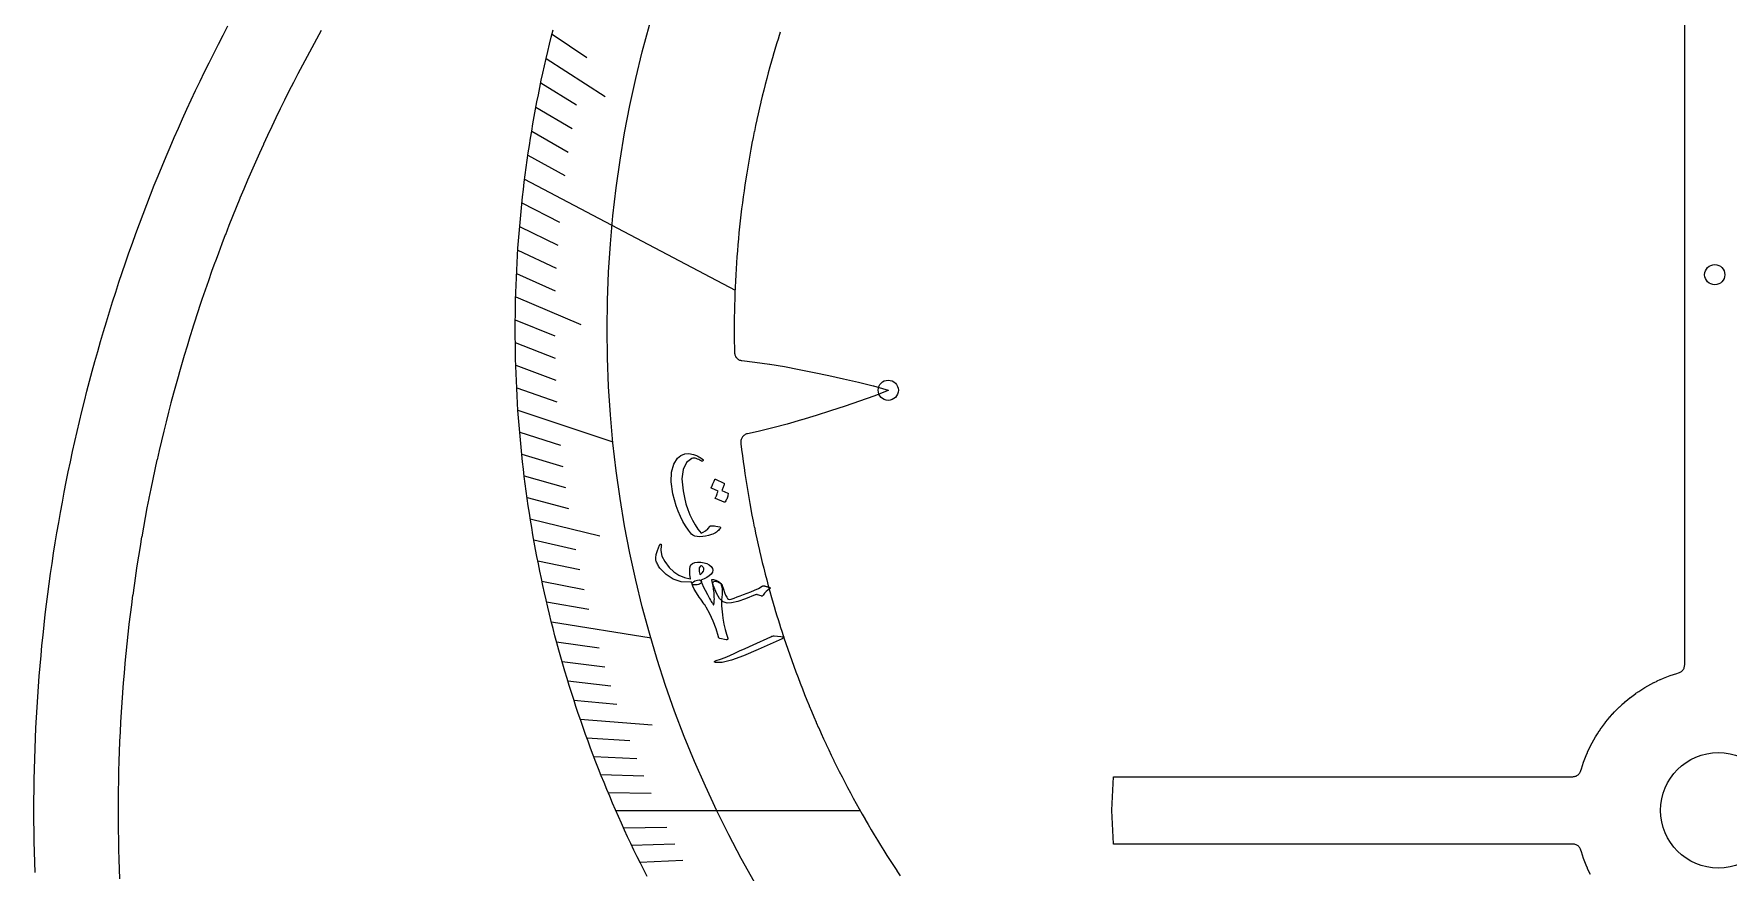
# Model space of a CAD drawing. Header units: millimetres. Extents: x -50 to 50, y -50 to 50.
# Drawn here: x -50 to 0.3, y -1.8 to 23 of the extents above; entities that cross this region are included whole.
import ezdxf

# ---------------------------------------------------------------- set-up
doc = ezdxf.new("R2010")
doc.units = ezdxf.units.MM
for name, color, linetype in [('CUT_INNER', 6, 'Continuous'), ('CUT_OUTER', 1, 'Continuous'), ('ENGRAVE', 7, 'Continuous'), ('ENGRAVE_FINE', 8, 'Continuous'), ('TEXT', 5, 'Continuous')]:
    doc.layers.add(name, color=color, linetype=linetype)

msp = doc.modelspace()

# ---------------------------------------------------------------- linework, layer by layer
at = {"layer": 'CUT_INNER'}
for points in [[(-3.7931, -1.9076), (-3.8374, -1.8167), (-3.8388, -1.8139), (-3.8809, -1.7219), (-3.8821, -1.7191), (-3.922, -1.6262), (-3.9231, -1.6234), (-3.9607, -1.5294), (-3.9618, -1.5266), (-3.997, -1.4318), (-3.9981, -1.4289), (-4.031, -1.3333), (-4.0319, -1.3304), (-4.0625, -1.2339), (-4.0634, -1.231), (-4.0783, -1.1794), (-4.0864, -1.156), (-4.0967, -1.1334), (-4.1093, -1.1121), (-4.1238, -1.092), (-4.1403, -1.0736), (-4.1586, -1.0568), (-4.1784, -1.0419), (-4.1995, -1.0291), (-4.2219, -1.0184), (-4.2452, -1.01), (-4.2692, -1.0039), (-4.2937, -1.0002), (-4.3184, -0.999), (-17.9278, -0.999), (-17.9338, -0.9987), (-17.9344, -0.9927), (-17.9829, -0.0061), (-17.9829, 0.0061), (-17.9344, 0.9927), (-17.9338, 0.9987), (-17.9278, 0.999), (-4.3184, 0.999), (-4.2937, 1.0002), (-4.2692, 1.0039), (-4.2452, 1.01), (-4.2219, 1.0184), (-4.1995, 1.0291), (-4.1784, 1.0419), (-4.1586, 1.0568), (-4.1403, 1.0736), (-4.1238, 1.092), (-4.1093, 1.1121), (-4.0967, 1.1334), (-4.0864, 1.156), (-4.0783, 1.1794), (-4.0634, 1.231), (-4.0625, 1.2339), (-4.0319, 1.3304), (-4.031, 1.3333), (-3.9981, 1.4289), (-3.997, 1.4318), (-3.9618, 1.5266), (-3.9607, 1.5294), (-3.9231, 1.6234), (-3.922, 1.6262), (-3.8821, 1.7191), (-3.8809, 1.7219), (-3.8388, 1.8139), (-3.8374, 1.8167), (-3.7931, 1.9076), (-3.7917, 1.9103), (-3.7451, 2.0001), (-3.7437, 2.0028), (-3.6949, 2.0914), (-3.6934, 2.094), (-3.6425, 2.1814), (-3.6409, 2.1841), (-3.5878, 2.2702), (-3.5862, 2.2728), (-3.531, 2.3575), (-3.5293, 2.3601), (-3.4721, 2.4435), (-3.4704, 2.446), (-3.4111, 2.5279), (-3.4093, 2.5304), (-3.3481, 2.6109), (-3.3462, 2.6133), (-3.283, 2.6923), (-3.281, 2.6946), (-3.2159, 2.772), (-3.2139, 2.7744), (-3.1469, 2.8501), (-3.1448, 2.8524), (-3.076, 2.9265), (-3.0739, 2.9287), (-3.0033, 3.0011), (-3.0011, 3.0033), (-2.9287, 3.0739), (-2.9265, 3.076), (-2.8524, 3.1448), (-2.8501, 3.1469), (-2.7744, 3.2139), (-2.772, 3.2159), (-2.6946, 3.281), (-2.6923, 3.283), (-2.6133, 3.3462), (-2.6109, 3.3481), (-2.5304, 3.4093), (-2.5279, 3.4111), (-2.446, 3.4704), (-2.4435, 3.4721), (-2.3601, 3.5293), (-2.3575, 3.531), (-2.2728, 3.5862), (-2.2702, 3.5878), (-2.1841, 3.6409), (-2.1814, 3.6425), (-2.094, 3.6934), (-2.0914, 3.6949), (-2.0028, 3.7437), (-2.0001, 3.7451), (-1.9103, 3.7917), (-1.9076, 3.7931), (-1.8167, 3.8374), (-1.8139, 3.8388), (-1.7219, 3.8809), (-1.7191, 3.8821), (-1.6262, 3.922), (-1.6234, 3.9231), (-1.5294, 3.9607), (-1.5266, 3.9618), (-1.4318, 3.997), (-1.4289, 3.9981), (-1.3333, 4.031), (-1.3304, 4.0319), (-1.2339, 4.0625), (-1.231, 4.0634), (-1.1794, 4.0783), (-1.156, 4.0864), (-1.1334, 4.0967), (-1.1121, 4.1093), (-1.092, 4.1238), (-1.0736, 4.1403), (-1.0568, 4.1586), (-1.0419, 4.1784), (-1.0291, 4.1995), (-1.0184, 4.2219), (-1.01, 4.2452), (-1.0039, 4.2692), (-1.0002, 4.2937), (-0.999, 4.3184), (-0.999, 26.683)], [(-41.4309, 23.1348), (-41.5713, 22.8815), (-41.5721, 22.8802), (-41.711, 22.626), (-41.7117, 22.6246), (-41.849, 22.3696), (-41.8497, 22.3683), (-41.9855, 22.1124), (-41.9862, 22.1111), (-42.1204, 21.8544), (-42.1211, 21.853), (-42.2537, 21.5955), (-42.2544, 21.5942), (-42.3854, 21.3359), (-42.3861, 21.3345), (-42.5155, 21.0754), (-42.5162, 21.074), (-42.644, 20.8141), (-42.6447, 20.8127), (-42.7709, 20.5521), (-42.7716, 20.5507), (-42.8962, 20.2893), (-42.8969, 20.2879), (-43.0199, 20.0257), (-43.0206, 20.0243), (-43.142, 19.7613), (-43.1426, 19.7599), (-43.2624, 19.4962), (-43.263, 19.4948), (-43.3812, 19.2304), (-43.3818, 19.229), (-43.4984, 18.9639), (-43.499, 18.9625), (-43.6139, 18.6966), (-43.6146, 18.6952), (-43.7278, 18.4286), (-43.7284, 18.4272), (-43.8401, 18.16), (-43.8407, 18.1586), (-43.9507, 17.8907), (-43.9513, 17.8892), (-44.0596, 17.6206), (-44.0602, 17.6192), (-44.1669, 17.35), (-44.1675, 17.3485), (-44.2726, 17.0786), (-44.2731, 17.0772), (-44.3765, 16.8067), (-44.3771, 16.8052), (-44.4788, 16.5341), (-44.4793, 16.5326), (-44.5794, 16.2608), (-44.5799, 16.2594), (-44.6784, 15.987), (-44.6789, 15.9855), (-44.7756, 15.7125), (-44.7761, 15.7111), (-44.8712, 15.4375), (-44.8717, 15.4361), (-44.9651, 15.1619), (-44.9655, 15.1604), (-45.0572, 14.8857), (-45.0577, 14.8843), (-45.1477, 14.609), (-45.1482, 14.6075), (-45.2365, 14.3317), (-45.237, 14.3302), (-45.3236, 14.0538), (-45.3241, 14.0524), (-45.409, 13.7755), (-45.4094, 13.774), (-45.4927, 13.4966), (-45.4931, 13.4951), (-45.5746, 13.2172), (-45.575, 13.2157), (-45.6549, 12.9373), (-45.6553, 12.9358), (-45.7334, 12.6569), (-45.7338, 12.6554), (-45.8102, 12.3761), (-45.8106, 12.3746), (-45.8853, 12.0948), (-45.8856, 12.0933), (-45.9586, 11.813), (-45.959, 11.8115), (-46.0302, 11.5308), (-46.0306, 11.5293), (-46.1001, 11.2481), (-46.1005, 11.2466), (-46.1683, 10.965), (-46.1686, 10.9635), (-46.2347, 10.6815), (-46.235, 10.68), (-46.2993, 10.3976), (-46.2997, 10.3962), (-46.3623, 10.1134), (-46.3626, 10.1119), (-46.4234, 9.8287), (-46.4238, 9.8272), (-46.4829, 9.5437), (-46.4832, 9.5422), (-46.5406, 9.2583), (-46.5409, 9.2568), (-46.5965, 8.9725), (-46.5968, 8.971), (-46.6507, 8.6865), (-46.651, 8.6849), (-46.7031, 8.4), (-46.7034, 8.3985), (-46.7538, 8.1133), (-46.754, 8.1118), (-46.8027, 7.8263), (-46.8029, 7.8248), (-46.8498, 7.539), (-46.85, 7.5375), (-46.8952, 7.2514), (-46.8954, 7.2499), (-46.9388, 6.9635), (-46.939, 6.962), (-46.9806, 6.6753), (-46.9808, 6.6738), (-47.0207, 6.387), (-47.0209, 6.3854), (-47.059, 6.0983), (-47.0592, 6.0968), (-47.0955, 5.8095), (-47.0957, 5.8079), (-47.1303, 5.5204), (-47.1305, 5.5188), (-47.1633, 5.2311), (-47.1635, 5.2296), (-47.1945, 4.9416), (-47.1947, 4.9401), (-47.2239, 4.6519), (-47.2241, 4.6504), (-47.2516, 4.3621), (-47.2517, 4.3605), (-47.2775, 4.0721), (-47.2776, 4.0705), (-47.3016, 3.7819), (-47.3017, 3.7804), (-47.3239, 3.4916), (-47.324, 3.4901), (-47.3444, 3.2011), (-47.3445, 3.1996), (-47.3632, 2.9106), (-47.3632, 2.9091), (-47.3801, 2.6199), (-47.3802, 2.6184), (-47.3953, 2.3291), (-47.3954, 2.3276), (-47.4087, 2.0383), (-47.4088, 2.0368), (-47.4203, 1.7474), (-47.4204, 1.7458), (-47.4301, 1.4564), (-47.4302, 1.4548), (-47.4382, 1.1653), (-47.4382, 1.1638), (-47.4444, 0.8742), (-47.4445, 0.8727), (-47.4489, 0.5831), (-47.4489, 0.5815), (-47.4516, 0.2919), (-47.4516, 0.2904), (-47.4525, 0.0008), (-47.4525, -0.0008), (-47.4516, -0.2904), (-47.4516, -0.2919), (-47.4489, -0.5815), (-47.4489, -0.5831), (-47.4445, -0.8727), (-47.4444, -0.8742), (-47.4382, -1.1638), (-47.4382, -1.1653), (-47.4302, -1.4548), (-47.4301, -1.4564), (-47.4204, -1.7458), (-47.4203, -1.7474), (-47.4088, -2.0368)], [(-31.7677, -1.9629), (-31.8667, -1.7677), (-31.9646, -1.5719), (-32.0612, -1.3754), (-32.1566, -1.1784), (-32.2508, -0.9808), (-32.3438, -0.7826), (-32.4356, -0.5839), (-32.5261, -0.3846), (-32.6155, -0.1847), (-32.7036, 0.0157), (-32.7904, 0.2166), (-32.8761, 0.418), (-32.9605, 0.62), (-33.0436, 0.8225), (-33.1255, 1.0255), (-33.2062, 1.229), (-33.2856, 1.433), (-33.3638, 1.6375), (-33.4407, 1.8425), (-33.5163, 2.0479), (-33.5907, 2.2538), (-33.6638, 2.4601), (-33.7357, 2.6669), (-33.8063, 2.8741), (-33.8756, 3.0818), (-33.9436, 3.2898), (-34.0104, 3.4983), (-34.0758, 3.7072), (-34.14, 3.9165), (-34.2029, 4.1261), (-34.2646, 4.3362), (-34.3249, 4.5466), (-34.3839, 4.7574), (-34.4417, 4.9686), (-34.4981, 5.1801), (-34.5533, 5.3919), (-34.6071, 5.6041), (-34.6596, 5.8166), (-34.7109, 6.0295), (-34.7608, 6.2426), (-34.8094, 6.456), (-34.8568, 6.6698), (-34.9028, 6.8838), (-34.9474, 7.0981), (-34.9908, 7.3126), (-35.0329, 7.5275), (-35.0736, 7.7426), (-35.113, 7.9579), (-35.1511, 8.1735), (-35.1879, 8.3893), (-35.2233, 8.6053), (-35.2574, 8.8215), (-35.2902, 9.038), (-35.3217, 9.2546), (-35.3518, 9.4714), (-35.3806, 9.6884), (-35.4081, 9.9056), (-35.4342, 10.1229), (-35.459, 10.3404), (-35.4825, 10.5581), (-35.5046, 10.7759), (-35.5254, 10.9938), (-35.5448, 11.2118), (-35.563, 11.43), (-35.5797, 11.6482), (-35.5952, 11.8666), (-35.6093, 12.0851), (-35.622, 12.3036), (-35.6335, 12.5222), (-35.6435, 12.7409), (-35.6523, 12.9596), (-35.6597, 13.1784), (-35.6657, 13.3972), (-35.6704, 13.6161), (-35.6738, 13.835), (-35.6758, 14.0539), (-35.6765, 14.2728), (-35.6758, 14.4917), (-35.6738, 14.7106), (-35.6704, 14.9295), (-35.6657, 15.1483), (-35.6597, 15.3671), (-35.6523, 15.5859), (-35.6436, 15.8047), (-35.6335, 16.0233), (-35.6221, 16.2419), (-35.6094, 16.4605), (-35.5953, 16.6789), (-35.5799, 16.8973), (-35.5631, 17.1156), (-35.545, 17.3337), (-35.5255, 17.5518), (-35.5048, 17.7697), (-35.4826, 17.9875), (-35.4592, 18.2051), (-35.4344, 18.4226), (-35.4083, 18.64), (-35.3808, 18.8571), (-35.352, 19.0741), (-35.3219, 19.291), (-35.2904, 19.5076), (-35.2577, 19.724), (-35.2235, 19.9403), (-35.1881, 20.1563), (-35.1514, 20.3721), (-35.1133, 20.5877), (-35.0739, 20.803), (-35.0331, 21.0181), (-34.9911, 21.2329), (-34.9477, 21.4475), (-34.9031, 21.6618), (-34.8571, 21.8758), (-34.8098, 22.0895), (-34.7612, 22.303), (-34.7112, 22.5161), (-34.66, 22.729), (-34.6075, 22.9415), (-34.5536, 23.1536)], [(-27.8205, 23.0862), (-27.8736, 22.9168), (-27.8741, 22.9154), (-27.9261, 22.7456), (-27.9266, 22.7442), (-27.9776, 22.5741), (-27.978, 22.5727), (-28.028, 22.4023), (-28.0284, 22.4008), (-28.0773, 22.2302), (-28.0778, 22.2287), (-28.1256, 22.0577), (-28.1261, 22.0563), (-28.1729, 21.885), (-28.1733, 21.8835), (-28.219, 21.712), (-28.2194, 21.7105), (-28.2642, 21.5387), (-28.2645, 21.5372), (-28.3082, 21.3652), (-28.3086, 21.3637), (-28.3512, 21.1913), (-28.3515, 21.1898), (-28.3931, 21.0172), (-28.3935, 21.0157), (-28.4339, 20.8429), (-28.4343, 20.8414), (-28.4737, 20.6683), (-28.4741, 20.6668), (-28.5124, 20.4935), (-28.5127, 20.492), (-28.55, 20.3184), (-28.5504, 20.3169), (-28.5866, 20.1431), (-28.5869, 20.1416), (-28.6221, 19.9676), (-28.6224, 19.9661), (-28.6565, 19.7919), (-28.6568, 19.7904), (-28.6898, 19.6159), (-28.6901, 19.6144), (-28.722, 19.4398), (-28.7223, 19.4383), (-28.7532, 19.2635), (-28.7535, 19.2619), (-28.7833, 19.0869), (-28.7835, 19.0854), (-28.8123, 18.9102), (-28.8125, 18.9087), (-28.8402, 18.7334), (-28.8404, 18.7318), (-28.867, 18.5563), (-28.8672, 18.5548), (-28.8927, 18.3791), (-28.8929, 18.3776), (-28.9174, 18.2018), (-28.9176, 18.2002), (-28.9409, 18.0242), (-28.9411, 18.0227), (-28.9634, 17.8466), (-28.9636, 17.8451), (-28.9848, 17.6688), (-28.985, 17.6673), (-29.0051, 17.4909), (-29.0052, 17.4894), (-29.0243, 17.3129), (-29.0244, 17.3113), (-29.0424, 17.1347), (-29.0425, 17.1332), (-29.0594, 16.9565), (-29.0595, 16.9549), (-29.0753, 16.7781), (-29.0754, 16.7766), (-29.0901, 16.5997), (-29.0902, 16.5981), (-29.1038, 16.4211), (-29.104, 16.4196), (-29.1165, 16.2425), (-29.1166, 16.241), (-29.128, 16.0638), (-29.1281, 16.0623), (-29.1384, 15.8851), (-29.1385, 15.8835), (-29.1478, 15.7062), (-29.1479, 15.7047), (-29.156, 15.5274), (-29.1561, 15.5258), (-29.1632, 15.3484), (-29.1632, 15.3469), (-29.1692, 15.1695), (-29.1693, 15.1679), (-29.1742, 14.9905), (-29.1742, 14.9889), (-29.178, 14.8115), (-29.178, 14.8099), (-29.1808, 14.6324), (-29.1808, 14.6309), (-29.1824, 14.4534), (-29.1824, 14.4518), (-29.183, 14.2743), (-29.183, 14.2728), (-29.1824, 14.0952), (-29.1824, 14.0937), (-29.1808, 13.9162), (-29.1808, 13.9146), (-29.178, 13.7371), (-29.178, 13.7356), (-29.1748, 13.5858), (-29.1731, 13.5619), (-29.1692, 13.5382), (-29.163, 13.5151), (-29.1546, 13.4926), (-29.1441, 13.4711), (-29.1316, 13.4507), (-29.1172, 13.4315), (-29.1011, 13.4138), (-29.0833, 13.3978), (-29.0641, 13.3835), (-29.0435, 13.3711), (-29.0219, 13.3608), (-28.9994, 13.3525), (-28.9763, 13.3465), (-28.9526, 13.3427), (-28.5729, 13.3003), (-28.5694, 13.2998), (-28.1347, 13.2386), (-28.1317, 13.2381), (-27.696, 13.166), (-27.6936, 13.1656), (-27.2569, 13.0845), (-27.255, 13.0841), (-26.8174, 12.996), (-26.816, 12.9957), (-26.3782, 12.9024), (-25.9384, 12.8048), (-25.4984, 12.7039), (-25.4971, 12.7036), (-25.0613, 12.5989), (-25.0541, 12.5969), (-24.6223, 12.4653), (-24.617, 12.4633), (-24.6216, 12.4611), (-25.0389, 12.2876), (-25.0459, 12.285), (-25.4693, 12.138), (-25.4706, 12.1376), (-25.8969, 11.9946), (-26.3248, 11.8545), (-26.7532, 11.718), (-26.7546, 11.7176), (-27.1814, 11.587), (-27.1833, 11.5865), (-27.61, 11.463), (-27.6123, 11.4623), (-28.0389, 11.3478), (-28.0418, 11.3471), (-28.4683, 11.2435), (-28.4718, 11.2427), (-28.7911, 11.1749), (-28.8148, 11.1686), (-28.8379, 11.16), (-28.8599, 11.1492), (-28.8808, 11.1363), (-28.9004, 11.1214), (-28.9183, 11.1046), (-28.9346, 11.0862), (-28.9489, 11.0663), (-28.9613, 11.045), (-28.9714, 11.0227), (-28.9794, 10.9994), (-28.985, 10.9755), (-28.9882, 10.9511), (-28.9891, 10.9266), (-28.9875, 10.902), (-28.985, 10.8798), (-28.9848, 10.8782), (-28.9636, 10.702), (-28.9634, 10.7005), (-28.9411, 10.5243), (-28.9409, 10.5228), (-28.9176, 10.3468), (-28.9174, 10.3453), (-28.8929, 10.1695), (-28.8927, 10.1679), (-28.8672, 9.9923), (-28.867, 9.9907), (-28.8404, 9.8152), (-28.8402, 9.8137), (-28.8125, 9.6383), (-28.8123, 9.6368), (-28.7835, 9.4616), (-28.7833, 9.4601), (-28.7535, 9.2851), (-28.7532, 9.2836), (-28.7223, 9.1088), (-28.722, 9.1073), (-28.6901, 8.9326), (-28.6898, 8.9311), (-28.6568, 8.7567), (-28.6565, 8.7552), (-28.6224, 8.581), (-28.6221, 8.5795), (-28.5869, 8.4055), (-28.5866, 8.4039), (-28.5504, 8.2302), (-28.55, 8.2287), (-28.5127, 8.0551), (-28.5124, 8.0536), (-28.4741, 7.8803), (-28.4737, 7.8788), (-28.4343, 7.7057), (-28.4339, 7.7042), (-28.3935, 7.5313), (-28.3931, 7.5298), (-28.3515, 7.3572), (-28.3512, 7.3557), (-28.3086, 7.1834), (-28.3082, 7.1819), (-28.2645, 7.0098), (-28.2642, 7.0083), (-28.2194, 6.8365), (-28.219, 6.8351), (-28.1733, 6.6635), (-28.1729, 6.662), (-28.1261, 6.4908), (-28.1256, 6.4893), (-28.0778, 6.3184), (-28.0773, 6.3169), (-28.0284, 6.1462), (-28.028, 6.1448), (-27.978, 5.9744), (-27.9776, 5.9729), (-27.9266, 5.8029), (-27.9261, 5.8014), (-27.8741, 5.6317), (-27.8736, 5.6302), (-27.8205, 5.4608), (-27.8201, 5.4594), (-27.7659, 5.2903), (-27.7655, 5.2888), (-27.7103, 5.1201), (-27.7098, 5.1186), (-27.6536, 4.9502), (-27.6531, 4.9488), (-27.5959, 4.7807), (-27.5954, 4.7793), (-27.5371, 4.6116), (-27.5366, 4.6101), (-27.4773, 4.4428), (-27.4768, 4.4414), (-27.4165, 4.2744), (-27.4159, 4.273), (-27.3546, 4.1064), (-27.3541, 4.1049), (-27.2917, 3.9387), (-27.2912, 3.9373), (-27.2278, 3.7714), (-27.2272, 3.77), (-27.1628, 3.6046), (-27.1623, 3.6031), (-27.0968, 3.4381), (-27.0963, 3.4367), (-27.0299, 3.272), (-27.0293, 3.2706), (-26.9618, 3.1064), (-26.9613, 3.105), (-26.8928, 2.9412), (-26.8922, 2.9398), (-26.8228, 2.7764), (-26.8222, 2.775), (-26.7517, 2.612), (-26.7511, 2.6106), (-26.6797, 2.4481), (-26.679, 2.4467), (-26.6066, 2.2846), (-26.606, 2.2832), (-26.5325, 2.1216), (-26.5319, 2.1202), (-26.4575, 1.959), (-26.4568, 1.9576), (-26.3814, 1.7969), (-26.3808, 1.7955), (-26.3044, 1.6353), (-26.3037, 1.6339), (-26.2263, 1.4741), (-26.2257, 1.4727), (-26.1473, 1.3134), (-26.1466, 1.312), (-26.0673, 1.1532), (-26.0666, 1.1519), (-25.9863, 0.9935), (-25.9856, 0.9922), (-25.9043, 0.8343), (-25.9036, 0.833), (-25.8214, 0.6756), (-25.8206, 0.6743), (-25.7374, 0.5175), (-25.7367, 0.5161), (-25.6526, 0.3598), (-25.6518, 0.3584), (-25.5667, 0.2026), (-25.566, 0.2013), (-25.4799, 0.046), (-25.4791, 0.0447), (-25.3921, -0.11), (-25.3913, -0.1114), (-25.3034, -0.2656), (-25.3026, -0.2669), (-25.2137, -0.4206), (-25.2129, -0.4219), (-25.123, -0.575), (-25.1223, -0.5763), (-25.0315, -0.7289), (-25.0307, -0.7302), (-24.9389, -0.8822), (-24.9381, -0.8835), (-24.8455, -1.0349), (-24.8447, -1.0362), (-24.7511, -1.1871), (-24.7503, -1.1884), (-24.6557, -1.3386), (-24.6549, -1.3399), (-24.5595, -1.4896), (-24.5587, -1.4909), (-24.4623, -1.64), (-24.4615, -1.6413), (-24.3642, -1.7898), (-24.3634, -1.7911), (-24.2652, -1.939)]]:
    msp.add_lwpolyline(points, dxfattribs=at)
msp.add_circle((0, 0), 1.715, dxfattribs=at)
at = {"layer": 'CUT_OUTER'}
msp.add_lwpolyline([(-49.9161, -1.8393), (-49.9265, -1.533), (-49.9349, -1.2266), (-49.9415, -0.9202), (-49.9462, -0.6137), (-49.9491, -0.3073), (-49.95, -0.0008), (-49.9491, 0.3057), (-49.9462, 0.6122), (-49.9415, 0.9187), (-49.935, 1.2251), (-49.9265, 1.5314), (-49.9162, 1.8378), (-49.904, 2.144), (-49.8899, 2.4502), (-49.8739, 2.7562), (-49.856, 3.0622), (-49.8363, 3.3681), (-49.8147, 3.6738), (-49.7912, 3.9794), (-49.7659, 4.2848), (-49.7387, 4.5901), (-49.7095, 4.8952), (-49.6786, 5.2001), (-49.6457, 5.5048), (-49.611, 5.8094), (-49.5744, 6.1137), (-49.536, 6.4177), (-49.4957, 6.7215), (-49.4535, 7.0251), (-49.4095, 7.3284), (-49.3636, 7.6315), (-49.3158, 7.9342), (-49.2662, 8.2367), (-49.2147, 8.5388), (-49.1614, 8.8406), (-49.1063, 9.1421), (-49.0492, 9.4432), (-48.9904, 9.744), (-48.9297, 10.0444), (-48.8671, 10.3445), (-48.8027, 10.6441), (-48.7365, 10.9434), (-48.6684, 11.2422), (-48.5985, 11.5406), (-48.5268, 11.8386), (-48.4532, 12.1361), (-48.3779, 12.4332), (-48.3007, 12.7298), (-48.2216, 13.0259), (-48.1408, 13.3216), (-48.0582, 13.6167), (-47.9737, 13.9113), (-47.8875, 14.2054), (-47.7994, 14.499), (-47.7095, 14.792), (-47.6179, 15.0845), (-47.5244, 15.3764), (-47.4292, 15.6677), (-47.3321, 15.9584), (-47.2333, 16.2485), (-47.1327, 16.538), (-47.0304, 16.8269), (-46.9262, 17.1152), (-46.8203, 17.4028), (-46.7127, 17.6898), (-46.6033, 17.976), (-46.4921, 18.2617), (-46.3792, 18.5466), (-46.2645, 18.8308), (-46.1481, 19.1143), (-46.0299, 19.3971), (-45.91, 19.6792), (-45.7884, 19.9605), (-45.6651, 20.2411), (-45.54, 20.5209), (-45.4133, 20.8), (-45.2848, 21.0782), (-45.1546, 21.3557), (-45.0227, 21.6323), (-44.8891, 21.9082), (-44.7539, 22.1832), (-44.6169, 22.4574), (-44.4783, 22.7307), (-44.3379, 23.0032), (-44.196, 23.2748)], dxfattribs=at)
at = {"layer": 'ENGRAVE'}
for points in [[(-35.3971, 18.7296), (-29.1601, 15.4295)], [(-35.5957, 11.8737), (-32.7796, 10.9343)], [(-34.6041, 5.592), (-31.6507, 5.1148)], [(-32.6967, 0), (-25.4541, 0)]]:
    msp.add_lwpolyline(points, dxfattribs=at)
for centre, radius in [((0, 14.2735), 32.9492), ((-0.1084, 15.8937), 0.2997), ((-24.6162, 12.4634), 0.2997)]:
    msp.add_circle(centre, radius, dxfattribs=at)
at = {"layer": 'ENGRAVE_FINE'}
for points in [[(-34.5854, 23.0291), (-33.5514, 22.3406)], [(-34.7603, 22.3066), (-33.0127, 21.1851)], [(-34.919, 21.586), (-33.8594, 20.9309)], [(-35.0618, 20.8677), (-33.9897, 20.2296)], [(-35.1888, 20.1519), (-34.1048, 19.5311)], [(-35.3005, 19.4392), (-34.2047, 18.8357)], [(-35.4788, 18.0237), (-34.3606, 17.4556)], [(-35.546, 17.3216), (-34.4171, 16.7715)], [(-35.599, 16.6236), (-34.4597, 16.0916)], [(-35.638, 15.9301), (-34.4887, 15.4163)], [(-35.6633, 15.2411), (-33.7281, 14.4141)], [(-35.6753, 14.5571), (-34.5071, 14.0804)], [(-35.6743, 13.8781), (-34.4971, 13.4201)], [(-35.6604, 13.2044), (-34.4747, 12.7653)], [(-35.6341, 12.5362), (-34.4401, 12.1162)], [(-35.5453, 11.217), (-34.3359, 10.8354)], [(-35.4833, 10.5663), (-34.2668, 10.2041)], [(-35.4101, 9.9218), (-34.1868, 9.579)], [(-35.3258, 9.2835), (-34.0961, 8.9603)], [(-35.2307, 8.6516), (-33.1669, 8.1448)], [(-35.1252, 8.0263), (-33.884, 7.7426)], [(-35.0095, 7.4075), (-33.7631, 7.1438)], [(-34.8839, 6.7955), (-33.6326, 6.5518)], [(-34.7487, 6.1903), (-33.4929, 5.9666)], [(-34.4503, 5.0007), (-33.1867, 4.8172)], [(-34.2877, 4.4164), (-33.0207, 4.2532)], [(-34.1165, 3.8391), (-32.8466, 3.6962)], [(-33.9369, 3.269), (-32.6644, 3.1464)], [(-33.7491, 2.7061), (-31.6199, 2.5353)], [(-33.5535, 2.1503), (-32.2772, 2.0685)], [(-33.3502, 1.6018), (-32.0725, 1.5405)], [(-33.1395, 1.0606), (-31.8608, 1.0197)], [(-32.9216, 0.5267), (-31.6423, 0.5062)], [(-32.4651, -0.5194), (-31.1858, -0.4989)], [(-32.2268, -1.0314), (-30.9481, -0.9905)], [(-31.9823, -1.5361), (-30.7045, -1.4748)]]:
    msp.add_lwpolyline(points, dxfattribs=at)
at = {"layer": 'TEXT'}
for points in [[(-29.6034, 8.354), (-29.6253, 8.3284), (-29.6503, 8.3041), (-29.6782, 8.2808), (-29.7092, 8.2586), (-29.7431, 8.2377), (-29.7795, 8.2179), (-29.8186, 8.1993), (-29.8604, 8.182), (-29.9455, 8.1531), (-30.0315, 8.1327), (-30.1185, 8.1209), (-30.2064, 8.1178), (-30.2867, 8.124), (-30.3535, 8.1395), (-30.407, 8.1642), (-30.447, 8.1982), (-30.5396, 8.3134), (-30.6259, 8.4384), (-30.7058, 8.5733), (-30.7792, 8.718), (-30.8456, 8.8725), (-30.9044, 9.0369), (-30.9555, 9.2109), (-30.9987, 9.3946), (-31.0481, 9.744), (-31.0407, 10.0372), (-30.9781, 10.273), (-30.8617, 10.4509), (-30.7627, 10.5298), (-30.6512, 10.5739), (-30.5271, 10.5837), (-30.3907, 10.5597), (-30.3607, 10.5497), (-30.3298, 10.5376), (-30.2981, 10.5236), (-30.2655, 10.5075), (-30.2321, 10.4894), (-30.1978, 10.4694), (-30.1627, 10.4473), (-30.1267, 10.4232), (-30.1163, 10.415), (-30.1094, 10.4059), (-30.1059, 10.396), (-30.1059, 10.3853), (-30.1077, 10.3778), (-30.112, 10.3712), (-30.1188, 10.3654), (-30.1281, 10.3605), (-30.137, 10.3576), (-30.1459, 10.3574), (-30.1547, 10.36), (-30.1636, 10.3653), (-30.1987, 10.3876), (-30.2347, 10.4071), (-30.2714, 10.4238), (-30.309, 10.4377), (-30.3443, 10.446), (-30.3777, 10.4487), (-30.4092, 10.4457), (-30.4388, 10.437), (-30.6027, 10.3172), (-30.7019, 10.1169), (-30.7351, 9.8365), (-30.6999, 9.477), (-30.6612, 9.2823), (-30.6141, 9.0985), (-30.5588, 8.9259), (-30.4955, 8.7644), (-30.4243, 8.614), (-30.3453, 8.4746), (-30.2588, 8.3462), (-30.1648, 8.2289), (-30.1038, 8.2543), (-30.039, 8.2972), (-29.9705, 8.3573), (-29.898, 8.4346), (-29.8903, 8.4381), (-29.8752, 8.4407), (-29.8527, 8.4423), (-29.8228, 8.443), (-29.8196, 8.4422), (-29.817, 8.4418), (-29.8147, 8.4416), (-29.813, 8.4418), (-29.7717, 8.4396), (-29.7249, 8.4338), (-29.6727, 8.4244), (-29.6148, 8.4114), (-29.5966, 8.4042), (-29.5886, 8.3923), (-29.5909, 8.3755), (-29.6034, 8.354)], [(-29.3717, 9.4107), (-29.3672, 9.4076), (-29.3641, 9.4027), (-29.3622, 9.3961), (-29.3616, 9.3877), (-29.3681, 9.3563), (-29.3759, 9.3256), (-29.3849, 9.2956), (-29.3953, 9.2664), (-29.4071, 9.2376), (-29.4206, 9.2091), (-29.4356, 9.1809), (-29.4523, 9.1529), (-29.4579, 9.1471), (-29.4643, 9.1439), (-29.4715, 9.1432), (-29.4796, 9.1451), (-29.7399, 9.2498), (-29.7436, 9.2533), (-29.7446, 9.2592), (-29.7428, 9.2675), (-29.7383, 9.2782), (-29.7337, 9.2858), (-29.7276, 9.2979), (-29.7202, 9.3146), (-29.7113, 9.3358), (-29.7007, 9.3617), (-29.6884, 9.3925), (-29.6742, 9.4283), (-29.6583, 9.4689), (-29.8598, 9.5551), (-29.8663, 9.5596), (-29.8687, 9.5662), (-29.8671, 9.5751), (-29.8615, 9.5861), (-29.8566, 9.5956), (-29.8494, 9.6106), (-29.8399, 9.631), (-29.828, 9.6569), (-29.8138, 9.6885), (-29.7974, 9.7262), (-29.7786, 9.7701), (-29.7575, 9.8201), (-29.7536, 9.8255), (-29.7492, 9.8283), (-29.7445, 9.8284), (-29.7393, 9.8259), (-29.49, 9.7122), (-29.4856, 9.7091), (-29.4824, 9.7042), (-29.4806, 9.6975), (-29.4801, 9.6891), (-29.4846, 9.6626), (-29.4906, 9.6366), (-29.498, 9.6111), (-29.5068, 9.5862), (-29.517, 9.5618), (-29.5282, 9.538), (-29.5405, 9.5147), (-29.5538, 9.4921)], [(-30.4836, 6.7729), (-30.7528, 6.7847), (-30.9932, 6.8578), (-31.2045, 6.9928), (-31.3859, 7.1903), (-31.4061, 7.2192), (-31.425, 7.248), (-31.4424, 7.2767), (-31.4583, 7.3054), (-31.4725, 7.3339), (-31.4848, 7.3619), (-31.4952, 7.3895), (-31.5036, 7.4168), (-31.5092, 7.488), (-31.4944, 7.587), (-31.4591, 7.7136), (-31.4028, 7.8674), (-31.3936, 7.8845), (-31.3836, 7.8955), (-31.3728, 7.9004), (-31.3612, 7.8992), (-31.3511, 7.8933), (-31.3453, 7.8841), (-31.3435, 7.8715), (-31.3459, 7.8556), (-31.3606, 7.7051), (-31.3268, 7.5465), (-31.2442, 7.3807), (-31.1129, 7.2084), (-30.9747, 7.0759), (-30.8243, 6.9755), (-30.662, 6.9072), (-30.4881, 6.8707), (-30.4827, 6.8727), (-30.4788, 6.8755), (-30.4762, 6.8792), (-30.4751, 6.8838), (-30.4948, 6.9924), (-30.5042, 7.0866), (-30.5035, 7.1663), (-30.4928, 7.2313), (-30.4655, 7.2859), (-30.4196, 7.3267), (-30.3553, 7.3536), (-30.2725, 7.3668), (-30.2613, 7.3675), (-30.2498, 7.3679), (-30.238, 7.3679), (-30.2259, 7.3677), (-30.2134, 7.3671), (-30.2002, 7.3662), (-30.1864, 7.3651), (-30.1719, 7.3638), (-30.0761, 7.3477), (-29.9935, 7.3208), (-29.924, 7.283), (-29.8676, 7.2342), (-29.8301, 7.1797), (-29.8173, 7.1246), (-29.8293, 7.0688), (-29.8661, 7.0121), (-29.9229, 6.9564), (-29.9926, 6.9075), (-30.0752, 6.8654), (-30.1709, 6.8302), (-30.1693, 6.8242), (-30.1676, 6.8184), (-30.1657, 6.8128), (-30.1637, 6.8075), (-30.1617, 6.8022), (-30.1598, 6.7966), (-30.158, 6.7908), (-30.1564, 6.7848), (-30.1557, 6.7629), (-30.1648, 6.7435), (-30.1838, 6.7264), (-30.2127, 6.7118), (-30.2457, 6.7005), (-30.28, 6.6925), (-30.3155, 6.688), (-30.3522, 6.6868), (-30.3854, 6.689), (-30.41, 6.6946), (-30.4262, 6.7036), (-30.4339, 6.7159), (-30.4485, 6.7749), (-30.4542, 6.774), (-30.4619, 6.7733), (-30.4717, 6.7729), (-30.4836, 6.7729)], [(-30.1779, 7.0048), (-30.1297, 7.0505), (-30.0986, 7.0954), (-30.0847, 7.1393), (-30.0878, 7.1823), (-30.1001, 7.2056), (-30.1156, 7.2252), (-30.1343, 7.2413), (-30.1562, 7.2539), (-30.167, 7.257), (-30.1775, 7.2554), (-30.1877, 7.249), (-30.1976, 7.2377), (-30.2179, 7.1995), (-30.226, 7.1489), (-30.2218, 7.0862), (-30.2053, 7.0112), (-30.2019, 7.0039), (-30.1962, 7.0004), (-30.1882, 7.0007), (-30.1779, 7.0048)], [(-29.5424, 6.4034), (-29.5508, 6.3236), (-29.5558, 6.2413), (-29.5574, 6.1565), (-29.5558, 6.0693), (-29.551, 5.9799), (-29.5435, 5.8888), (-29.5331, 5.796), (-29.5199, 5.7014), (-29.4893, 5.52), (-29.4543, 5.3614), (-29.4152, 5.2257), (-29.3723, 5.113), (-29.3684, 5.1006), (-29.3682, 5.0896), (-29.3718, 5.0798), (-29.379, 5.0714), (-29.3887, 5.0648), (-29.3996, 5.0608), (-29.4116, 5.0593), (-29.4249, 5.0603), (-29.6121, 5.1012), (-29.6276, 5.1061), (-29.6394, 5.1151), (-29.6475, 5.1281), (-29.652, 5.1452), (-29.7212, 5.3884), (-29.8044, 5.6163), (-29.9018, 5.8294), (-30.0137, 6.0279), (-30.0201, 6.0389), (-30.032, 6.0575), (-30.0494, 6.0836), (-30.0723, 6.1174), (-30.1007, 6.1587), (-30.1345, 6.2077), (-30.1737, 6.2645), (-30.2183, 6.329), (-30.3022, 6.455), (-30.3662, 6.5621), (-30.4103, 6.6502), (-30.4347, 6.719), (-30.4327, 6.7385), (-30.4172, 6.7596), (-30.3885, 6.7823), (-30.3463, 6.8067), (-30.2746, 6.8323), (-30.2195, 6.8371), (-30.1812, 6.821), (-30.1595, 6.784), (-30.1383, 6.7249), (-30.1013, 6.6425), (-30.0484, 6.5368), (-29.9792, 6.4082), (-29.9438, 6.3436), (-29.9126, 6.2872), (-29.8858, 6.2389), (-29.8632, 6.1986), (-29.8451, 6.1666), (-29.8315, 6.143), (-29.8223, 6.1278), (-29.8177, 6.121), (-29.8155, 6.1185), (-29.8136, 6.1164), (-29.812, 6.1146), (-29.8107, 6.1131), (-29.8096, 6.1118), (-29.8087, 6.1104), (-29.808, 6.1089), (-29.8075, 6.1075), (-29.8004, 6.0994), (-29.7949, 6.097), (-29.7909, 6.1004), (-29.7885, 6.1094), (-29.7819, 6.1482), (-29.7771, 6.1885), (-29.774, 6.2303), (-29.7728, 6.2736), (-29.7731, 6.3185), (-29.7749, 6.3651), (-29.778, 6.4132), (-29.7825, 6.4631), (-29.7877, 6.5117), (-29.7938, 6.5596), (-29.8009, 6.6065), (-29.8088, 6.6526), (-29.8178, 6.6974), (-29.8279, 6.7405), (-29.8392, 6.782), (-29.8515, 6.8217), (-29.8528, 6.8325), (-29.8506, 6.8405), (-29.8448, 6.8458), (-29.8355, 6.8483), (-29.8177, 6.8473), (-29.7999, 6.8451), (-29.7822, 6.8416), (-29.7647, 6.8369), (-29.7469, 6.8313), (-29.7285, 6.825), (-29.7095, 6.818), (-29.69, 6.8104), (-29.6521, 6.7926), (-29.6214, 6.773), (-29.598, 6.7516), (-29.5817, 6.7284), (-29.5563, 6.6657), (-29.5414, 6.5907), (-29.5368, 6.5033), (-29.5424, 6.4034)], [(-29.2714, 6.2672), (-29.186, 6.2976), (-29.0965, 6.3306), (-29.0028, 6.366), (-28.9048, 6.4039), (-28.8023, 6.4445), (-28.6949, 6.4882), (-28.5826, 6.5348), (-28.4654, 6.5844), (-28.3504, 6.6527), (-28.3342, 6.6574), (-28.3182, 6.6598), (-28.3023, 6.6598), (-28.2866, 6.6575), (-28.2784, 6.6557), (-28.2675, 6.6529), (-28.2539, 6.6492), (-28.2375, 6.6444), (-28.2183, 6.6388), (-28.1962, 6.6328), (-28.171, 6.6262), (-28.1428, 6.6191), (-28.1335, 6.6164), (-28.1262, 6.612), (-28.1209, 6.606), (-28.1176, 6.5982), (-28.1173, 6.5911), (-28.1203, 6.5843), (-28.1266, 6.5778), (-28.1363, 6.5715), (-28.1905, 6.5353), (-28.2407, 6.4917), (-28.2866, 6.4406), (-28.3284, 6.3819), (-28.3405, 6.3667), (-28.3545, 6.3583), (-28.3703, 6.3568), (-28.3882, 6.3621), (-28.4929, 6.3988), (-28.505, 6.4007), (-28.5201, 6.3999), (-28.538, 6.3963), (-28.5589, 6.3899), (-28.8463, 6.2753), (-29.0807, 6.1963), (-29.2624, 6.1535), (-29.3915, 6.1472), (-29.5091, 6.1888), (-29.6164, 6.2881), (-29.713, 6.4452), (-29.7978, 6.6603), (-29.8142, 6.744), (-29.7986, 6.7912), (-29.7511, 6.802), (-29.6717, 6.7764), (-29.6608, 6.7712), (-29.6501, 6.7661), (-29.6396, 6.7612), (-29.6294, 6.7565), (-29.6194, 6.7519), (-29.6097, 6.7474), (-29.6002, 6.7431), (-29.5909, 6.7389), (-29.5724, 6.7275), (-29.5573, 6.7121), (-29.5456, 6.6926), (-29.5373, 6.669), (-29.5058, 6.5618), (-29.4736, 6.4684), (-29.4406, 6.389), (-29.4072, 6.3235), (-29.3816, 6.2884), (-29.3504, 6.2673), (-29.3136, 6.2602), (-29.2714, 6.2672)], [(-27.7973, 5.1599), (-27.7331, 5.151), (-27.7066, 5.1356), (-27.7176, 5.1137), (-27.7661, 5.0853), (-28.4747, 4.7766), (-28.9094, 4.5867), (-29.2642, 4.4576), (-29.5396, 4.3906), (-29.7356, 4.3864), (-29.7535, 4.3916), (-29.7643, 4.3979), (-29.768, 4.4053), (-29.7646, 4.4138), (-29.7576, 4.4221), (-29.7475, 4.4296), (-29.7343, 4.4365), (-29.7179, 4.4428), (-29.5887, 4.4855), (-29.4537, 4.5369), (-29.3128, 4.5967), (-29.1659, 4.665), (-29.1273, 4.6821), (-29.0233, 4.7292), (-28.8539, 4.8063), (-28.6191, 4.9131), (-28.0991, 5.153), (-28.0708, 5.1638), (-28.0438, 5.171), (-28.0181, 5.1746), (-27.9938, 5.1746)]]:
    msp.add_lwpolyline(points, close=True, dxfattribs=at)

doc.saveas('drawing.dxf')
